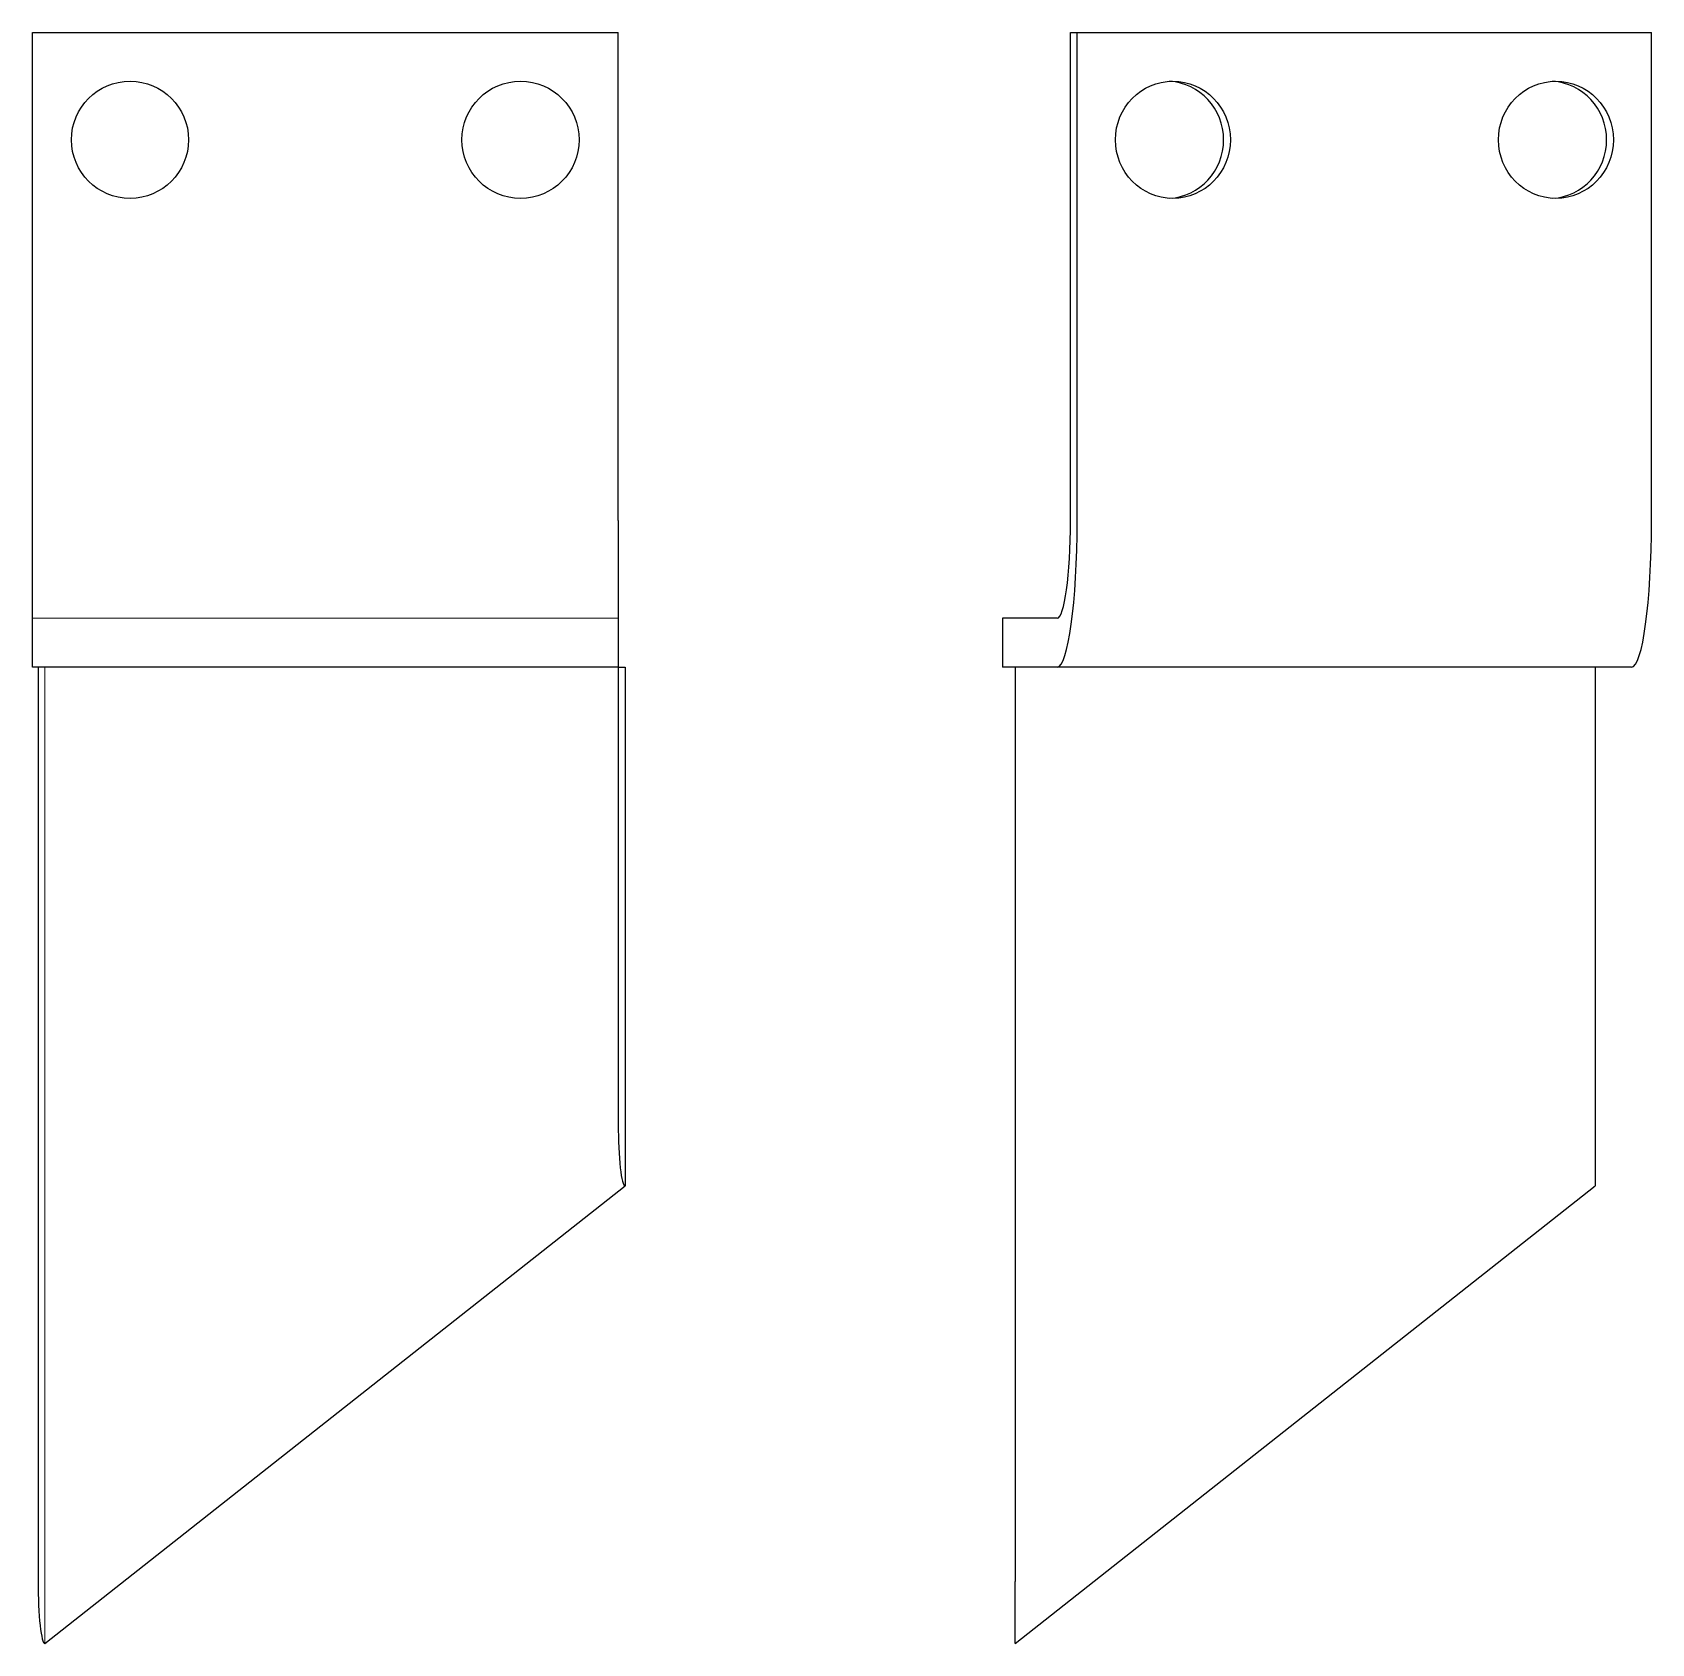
# Model space of a CAD drawing. Header units: millimetres. Extents: x 0 to 561, y 0 to 806.
# Drawn here: x 395 to 560.9, y 641 to 806 of the extents above.
import ezdxf
from ezdxf.lldxf.tags import DXFTag

# ---------------------------------------------------------------- set-up
doc = ezdxf.new("R2010")
doc.units = ezdxf.units.MM
doc.layers.add('ORTHO$29', color=7, linetype='Continuous', true_color=0xffffff)
doc.layers.add('TOP$31', color=7, linetype='Continuous', true_color=0xffffff)
tags = doc.linetypes.add('DASHED', pattern=[25.72, 12.86, -12.86]).pattern_tags.tags
tags[6:7] = [DXFTag(74, 4), DXFTag(75, 0), DXFTag(340, '0'), DXFTag(46, 0.0), DXFTag(50, 0.0), DXFTag(44, 0.0), DXFTag(45, 0.0)]
tags[4:5] = [DXFTag(74, 4), DXFTag(75, 0), DXFTag(340, '0'), DXFTag(46, 0.0), DXFTag(50, 0.0), DXFTag(44, 0.0), DXFTag(45, 0.0)]

msp = doc.modelspace()

# ---------------------------------------------------------------- linework, layer by layer
at = {"layer": 'ORTHO$29', "color": 72, "linetype": 'Continuous', "lineweight": 25}
for p, q in [((395, 806), (455, 806)), ((395, 756), (395, 806)), ((455, 756), (455, 806)), ((395, 741), (395, 756)), ((455, 756), (455, 741)), ((455, 741), (395, 741)), ((395.58, 741), (395.58, 647.35)), ((455, 741), (455.7, 741)), ((455, 741), (455, 694.22)), ((455.7, 741), (455.7, 687.88)), ((396.28, 641), (455.7, 687.88))]:
    msp.add_line(p, q, dxfattribs=at)
at = {"layer": 'ORTHO$29', "color": 53, "linetype": 'DASHED', "lineweight": 18}
for p, q in [((395, 746), (455, 746)), ((396.28, 741), (396.28, 641))]:
    msp.add_line(p, q, dxfattribs=at)
at = {"layer": 'ORTHO$29', "color": 72, "linetype": 'Continuous', "lineweight": 25}
for centre in [(405, 795), (445, 795)]:
    msp.add_circle(centre, 6, dxfattribs=at)
for centre in [(455.7, 694.22), (396.28, 647.35)]:
    msp.add_ellipse(centre, major_axis=(0, 6.35), ratio=0.10967, start_param=1.570796, end_param=3.141593, dxfattribs=at)
at = {"layer": 'TOP$31', "color": 72, "linetype": 'Continuous', "lineweight": 25}
for p, q in [((501.33, 806, 70.46), (502.01, 806, 70.55)), ((501.33, 756, 70.46), (501.33, 806, 70.46)), ((502.01, 806, 70.55), (560.85, 806, 78.82)), ((502.01, 756, 70.55), (502.01, 806, 70.55)), ((560.85, 756, 78.82), (560.85, 806, 78.82)), ((494.37, 746, 69.48), (494.37, 741, 69.48)), ((499.95, 746, 70.26), (494.37, 746, 69.48)), ((499.95, 741, 70.26), (494.37, 741, 69.48)), ((495.65, 741, 69.66), (495.65, 647.35, 69.66)), ((558.78, 741, 78.53), (499.95, 741, 70.26)), ((555.06, 741, 78.01), (555.06, 694.22, 78.01)), ((555.06, 694.22, 78.01), (555.06, 687.88, 78.01)), ((495.65, 641, 69.66), (555.06, 687.88, 78.01)), ((495.65, 641, 69.66), (495.65, 647.35, 69.66))]:
    msp.add_line(p, q, dxfattribs=at)
at = {"layer": 'TOP$31', "color": 72, "linetype": 'Continuous', "lineweight": 25, "extrusion": (-0.139173, 0, 0.990268)}
for centre in [(511.82, 795, 71.93), (551.05, 795, 77.44)]:
    msp.add_ellipse(centre, major_axis=(0, 6), ratio=0.990268, dxfattribs=at)
for centre, major_axis, ratio, start_param, end_param in [((511.13, 795, 71.83), (0, 6), 0.990268, 4.712389, 6.224673), ((550.36, 795, 77.35), (0, 6), 0.990268, 4.712389, 6.224673), ((511.13, 795, 71.83), (0, 6), 0.990268, 3.200105, 4.712389), ((550.36, 795, 77.35), (0, 6), 0.990268, 3.200105, 4.712389), ((499.95, 756, 70.26), (0, 10), 0.139173, 3.141593, 4.712389), ((499.95, 756, 70.26), (0, -15), 0.139173, 0, 1.570796), ((558.78, 756, 78.53), (0, 15), 0.139173, 3.141593, 4.712389)]:
    msp.add_ellipse(centre, major_axis=major_axis, ratio=ratio, start_param=start_param, end_param=end_param, dxfattribs=at)

doc.saveas('drawing.dxf')
